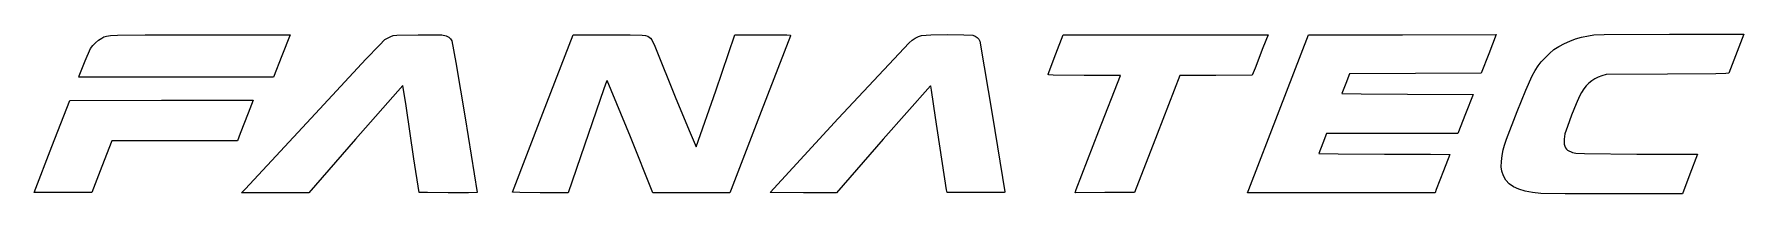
# Model space of a CAD drawing. Extents: x 13 to 810, y 50 to 124.
import ezdxf

# ---------------------------------------------------------------- set-up
doc = ezdxf.new("R2010")
doc.units = 0

msp = doc.modelspace()

# ---------------------------------------------------------------- linework, layer by layer
at = {"layer": 'Image'}
for p, q in [((40.239036, 118.615429), (41.554718, 119.958684)), ((41.554718, 119.958684), (43.01126, 121.168835)), ((43.01126, 121.168835), (44.4562, 122.10545)), ((44.4562, 122.10545), (45.488215, 122.667651)), ((45.488215, 122.667651), (46.630261, 123.083507)), ((46.630261, 123.083507), (48.506034, 123.375018)), ((48.506034, 123.375018), (51.739231, 123.564189)), ((51.739231, 123.564189), (64.772686, 123.723516)), ((64.772686, 123.723516), (90.7202, 123.73751)), ((90.7202, 123.73751), (132.249, 123.737)), ((132.249, 123.737), (128.43126, 113.85923)), ((173.957769, 118.894474), (176.5408, 121.41759)), ((176.5408, 121.41759), (179.32123, 122.94713)), ((179.32123, 122.94713), (180.329474, 123.319234)), ((180.329474, 123.319234), (182.030266, 123.522691)), ((182.030266, 123.522691), (192.01863, 123.686078)), ((192.01863, 123.686078), (199.021258, 123.711157)), ((199.021258, 123.711157), (203.013855, 123.586237)), ((203.013855, 123.586237), (205.098414, 123.222752)), ((205.098414, 123.222752), (206.37693, 122.532138)), ((206.37693, 122.532138), (207.101335, 121.782836)), ((207.101335, 121.782836), (207.70317, 120.791768)), ((207.70317, 120.791768), (209.574953, 110.813505)), ((250.1565, 87.16876), (264.2676, 123.72416)), ((264.2676, 123.72416), (280.5147, 123.73082)), ((280.5147, 123.73082), (290.907209, 123.70378)), ((290.907209, 123.70378), (296.52835, 123.51737)), ((296.52835, 123.51737), (298.087272, 123.320186)), ((298.087272, 123.320186), (299.098491, 123.030102)), ((299.098491, 123.030102), (299.777051, 122.629432)), ((299.777051, 122.629432), (300.338, 122.10049)), ((300.338, 122.10049), (300.96509, 121.302584)), ((300.96509, 121.302584), (302.311994, 118.353668)), ((330.82133, 97.63199), (339.70833, 123.59639)), ((339.70833, 123.59639), (352.75103, 123.669788)), ((365.65983, 123.246455), (352.04583, 87.895355)), ((352.75103, 123.669788), (363.877667, 123.66028)), ((363.877667, 123.66028), (365.430525, 123.520511)), ((365.430525, 123.520511), (365.647336, 123.402344)), ((365.647336, 123.402344), (365.65983, 123.246455)), ((387.946, 84.631354), (420.9754, 119.983787)), ((420.9754, 119.983787), (422.377054, 121.153009)), ((422.377054, 121.153009), (423.808604, 122.100422)), ((423.808604, 122.100422), (425.276099, 122.829525)), ((425.276099, 122.829525), (426.78559, 123.343817)), ((426.78559, 123.343817), (431.053882, 123.627801)), ((431.053882, 123.627801), (438.808939, 123.748645)), ((438.808939, 123.748645), (446.540271, 123.691835)), ((446.540271, 123.691835), (450.73739, 123.442854)), ((450.73739, 123.442854), (451.744951, 123.02356)), ((451.744951, 123.02356), (452.675612, 122.378462)), ((452.675612, 122.378462), (453.44601, 121.578385)), ((453.44601, 121.578385), (453.97278, 120.694154)), ((453.97278, 120.694154), (459.930545, 85.759282)), ((489.40027, 114.776842), (492.84211, 123.737392)), ((492.84211, 123.737392), (540.592, 123.737)), ((540.592, 123.737), (588.341, 123.737)), ((588.341, 123.737), (585.96207, 117.59867)), ((593.5951, 88.318447), (607.2319, 123.596147)), ((607.2319, 123.596147), (650.9825, 123.667589)), ((650.9825, 123.667589), (694.7332, 123.739028)), ((694.7332, 123.739028), (691.27132, 114.777598)), ((723.956678, 118.255088), (726.547172, 119.64875)), ((726.547172, 119.64875), (729.074458, 120.785287)), ((729.074458, 120.785287), (731.679008, 121.72459)), ((731.679008, 121.72459), (734.539865, 122.523606)), ((734.539865, 122.523606), (737.836072, 123.23928)), ((737.836072, 123.23928), (740.238946, 123.584376)), ((740.238946, 123.584376), (745.104693, 123.774977)), ((745.104693, 123.774977), (775.583272, 123.941036)), ((775.583272, 123.941036), (810.226072, 123.90168)), ((810.226072, 123.90168), (803.250702, 105.75358)), ((36.65493, 111.527265), (39.21668, 117.2795)), ((39.21668, 117.2795), (40.239036, 118.615429)), ((128.43126, 113.85923), (124.61352, 103.98146)), ((144.092, 87.07129), (167.623575, 112.260215)), ((167.623575, 112.260215), (173.957769, 118.894474)), ((302.311994, 118.353668), (312.2468, 94.02119)), ((485.78534, 105.324622), (489.40027, 114.776842)), ((585.96207, 117.59867), (582.29934, 108.14643)), ((691.27132, 114.777598), (687.80947, 105.816168)), ((715.788955, 111.049391), (717.420082, 112.86845)), ((717.420082, 112.86845), (719.586541, 115.008617)), ((719.586541, 115.008617), (721.700937, 116.75627)), ((721.700937, 116.75627), (723.956678, 118.255088)), ((33.7952, 103.982), (33.9962, 104.617)), ((79.2042, 103.982), (33.7952, 103.982)), ((33.9962, 104.617), (36.65493, 111.527265)), ((124.61352, 103.98146), (79.2042, 103.982)), ((209.574953, 110.813505), (213.87648, 85.054468)), ((485.80413, 105.170147), (485.78534, 105.324622)), ((486.091118, 105.050592), (485.80413, 105.170147)), ((488.11944, 104.894358), (486.091118, 105.050592)), ((502.54174, 104.760178), (488.11944, 104.894358)), ((519.47114, 104.687407), (502.54174, 104.760178)), ((509.4844, 78.864107), (519.47114, 104.687407)), ((547.14834, 104.68702), (536.62154, 77.45262)), ((564.08194, 104.759769), (547.14834, 104.68702)), ((581.01554, 104.83252), (564.08194, 104.759769)), ((582.29934, 108.14643), (581.01554, 104.83252)), ((626.37867, 105.533946), (624.6147, 101.018396)), ((657.09407, 105.675057), (626.37867, 105.533946)), ((687.80947, 105.816168), (657.09407, 105.675057)), ((708.504913, 97.906667), (711.561452, 104.587263)), ((711.561452, 104.587263), (712.93895, 107.062302)), ((712.93895, 107.062302), (714.321681, 109.165177)), ((714.321681, 109.165177), (715.788955, 111.049391)), ((742.320299, 103.929993), (740.735022, 103.137771)), ((744.045052, 104.5922), (742.320299, 103.929993)), ((746.020602, 105.251976), (744.045052, 104.5922)), ((774.568302, 105.330247), (746.020602, 105.251976)), ((797.186472, 105.464196), (774.568302, 105.330247)), ((801.843524, 105.582901), (797.186472, 105.464196)), ((803.250702, 105.75358), (801.843524, 105.582901)), ((184.83139, 100.030885), (162.83399, 75.054285)), ((186.34973, 90.647005), (184.83139, 100.030885)), ((278.6079, 98.538002), (269.6016, 72.3069)), ((279.872966, 101.95276), (278.6079, 98.538002)), ((280.098388, 102.376087), (279.872966, 101.95276)), ((280.2057, 102.3781), (280.098388, 102.376087)), ((290.9607, 76.1125), (280.2057, 102.3781)), ((321.71992, 71.44339), (330.82133, 97.63199)), ((430.913296, 99.970245), (408.938596, 74.983645)), ((431.091343, 99.678777), (430.913296, 99.970245)), ((431.425426, 97.899945), (431.091343, 99.678777)), ((433.323976, 85.214145), (431.425426, 97.899945)), ((624.6147, 101.018396), (622.84082, 96.292426)), ((622.84082, 96.292426), (631.817647, 96.122729)), ((631.817647, 96.122729), (653.41402, 96.010204)), ((653.41402, 96.010204), (683.99712, 95.938395)), ((683.99712, 95.938395), (680.46824, 86.836735)), ((704.517582, 87.89535), (708.504913, 97.906667)), ((734.512023, 96.875181), (733.530352, 95.09212)), ((735.566527, 98.468015), (734.512023, 96.875181)), ((736.704973, 99.880655), (735.566527, 98.468015)), ((737.938466, 101.123137), (736.704973, 99.880655)), ((739.278113, 102.205497), (737.938466, 101.123137)), ((740.735022, 103.137771), (739.278113, 102.205497)), ((21.23485, 71.6829), (29.5209, 93.1164)), ((29.5209, 93.1164), (72.2807, 93.187861)), ((72.2807, 93.187861), (115.0405, 93.25932)), ((115.0405, 93.25932), (112.66508, 87.12009)), ((190.0704, 65.882005), (186.34973, 90.647005)), ((312.2468, 94.02119), (318.848734, 77.983215)), ((352.04583, 87.895355), (337.99583, 51.559255)), ((579.3909, 51.559047), (593.5951, 88.318447)), ((699.592423, 74.99735), (704.517582, 87.89535)), ((731.994895, 91.562747), (729.898051, 86.24573)), ((733.530352, 95.09212), (731.994895, 91.562747)), ((112.66508, 87.12009), (108.99953, 77.66475)), ((111.3383, 51.84139), (144.092, 87.07129)), ((213.87648, 85.054468), (219.53523, 50.278968)), ((235.9513, 50.34546), (250.1565, 87.16876)), ((356.1313, 50.213487), (387.946, 84.631354)), ((438.477296, 51.488645), (433.323976, 85.214145)), ((459.930545, 85.759282), (465.63338, 50.510254)), ((680.46824, 86.836735), (676.93936, 77.735075)), ((727.943795, 80.980058), (726.836102, 77.60472)), ((729.898051, 86.24573), (727.943795, 80.980058)), ((49.1689, 74.3486), (44.50281, 62.2836)), ((78.4392, 74.3486), (49.1689, 74.3486)), ((107.7094, 74.34864), (78.4392, 74.3486)), ((108.99953, 77.66475), (107.7094, 74.34864)), ((162.83399, 75.054285), (141.00149, 50.077685)), ((269.6016, 72.3069), (262.0099, 50.0864)), ((301.516, 50.0775), (290.9607, 76.1125)), ((318.848734, 77.983215), (321.71992, 71.44339)), ((408.938596, 74.983645), (387.171496, 50.077545)), ((498.9373, 51.556507), (509.4844, 78.864107)), ((536.62154, 77.45262), (526.09464, 50.21822)), ((613.84311, 73.14909), (612.09853, 68.35132)), ((615.595, 77.7352), (613.84311, 73.14909)), ((646.267, 77.7352), (615.595, 77.7352)), ((676.93936, 77.735075), (646.267, 77.7352)), ((698.046142, 70.11535), (698.677765, 72.325949)), ((698.677765, 72.325949), (699.592423, 74.99735)), ((726.836102, 77.60472), (726.399712, 74.994482)), ((726.399712, 74.994482), (726.465686, 72.79039)), ((726.465686, 72.79039), (726.68386, 71.860836)), ((726.68386, 71.860836), (727.023786, 71.057043)), ((12.9488, 50.1607), (21.23485, 71.6829)), ((192.43973, 50.289205), (190.0704, 65.882005)), ((612.09853, 68.35132), (621.057162, 68.201831)), ((621.057162, 68.201831), (642.58583, 68.139654)), ((642.58583, 68.139654), (664.11233, 68.075968)), ((664.11233, 68.075968), (673.06583, 67.922851)), ((673.06583, 67.922851), (670.21925, 60.373411)), ((697.105045, 62.206648), (697.161309, 64.728685)), ((697.161309, 64.728685), (697.482479, 67.469092)), ((697.482479, 67.469092), (698.046142, 70.11535)), ((727.023786, 71.057043), (727.484183, 70.387086)), ((727.484183, 70.387086), (728.063772, 69.85904)), ((728.063772, 69.85904), (730.357302, 68.81347)), ((730.357302, 68.81347), (731.912776, 68.524288)), ((731.912776, 68.524288), (735.910262, 68.350422)), ((735.910262, 68.350422), (760.288702, 68.146946)), ((760.288702, 68.146946), (788.667902, 67.998633)), ((788.667902, 67.998633), (785.121392, 58.826423)), ((44.50281, 62.2836), (39.83672, 50.2186)), ((670.21925, 60.373411), (666.81229, 51.559111)), ((697.3361, 60.2155), (697.105045, 62.206648)), ((698.096971, 57.938396), (697.3361, 60.2155)), ((699.247372, 55.966109), (698.096971, 57.938396)), ((700.809893, 54.285769), (699.247372, 55.966109)), ((785.121392, 58.826423), (781.574852, 49.654203)), ((12.94892, 50.160688), (12.9488, 50.1607)), ((26.39282, 50.145307), (12.94892, 50.160688)), ((39.83672, 50.2186), (26.39282, 50.145307)), ((109.662, 50.0775), (111.3383, 51.84139)), ((125.332, 50.0775), (109.662, 50.0775)), ((141.00149, 50.077685), (125.332, 50.0775)), ((196.420583, 50.139715), (192.43973, 50.289205)), ((205.98853, 50.077538), (196.420583, 50.139715)), ((215.555893, 50.136708), (205.98853, 50.077538)), ((219.53523, 50.278968), (215.555893, 50.136708)), ((235.9514, 50.345438), (235.9513, 50.34546)), ((239.370586, 50.150131), (235.9514, 50.345438)), ((248.9336, 50.081941), (239.370586, 50.150131)), ((262.0099, 50.0864), (248.9336, 50.081941)), ((319.471, 50.0775), (301.516, 50.0775)), ((337.425911, 50.077585), (319.471, 50.0775)), ((337.99583, 51.559255), (337.425911, 50.077585)), ((356.1309, 50.213483), (356.1313, 50.213487)), ((371.651, 50.0775), (356.1309, 50.213483)), ((387.171496, 50.077545), (371.651, 50.0775)), ((438.69678, 50.218645), (438.477296, 51.488645)), ((452.16508, 50.145352), (438.69678, 50.218645)), ((463.40604, 50.156649), (452.16508, 50.145352)), ((465.219012, 50.279083), (463.40604, 50.156649)), ((465.547596, 50.379629), (465.219012, 50.279083)), ((465.63338, 50.510254), (465.547596, 50.379629)), ((498.37604, 50.071795), (498.9373, 51.556507)), ((512.23534, 50.145006), (498.37604, 50.071795)), ((526.09464, 50.21822), (512.23534, 50.145006)), ((578.823, 50.0774), (579.3909, 51.559047)), ((622.538, 50.0774), (578.823, 50.0774)), ((666.251938, 50.077441), (622.538, 50.0774)), ((666.81229, 51.559111), (666.251938, 50.077441)), ((702.807125, 52.884505), (700.809893, 54.285769)), ((705.261661, 51.749446), (702.807125, 52.884505)), ((708.196091, 50.867723), (705.261661, 51.749446)), ((711.633007, 50.226464), (708.196091, 50.867723)), ((715.595, 49.8128), (711.633007, 50.226464)), ((715.595052, 49.812772), (715.595, 49.8128)), ((726.991927, 49.666864), (715.595052, 49.812772)), ((750.109952, 49.623886), (726.991927, 49.666864)), ((781.574852, 49.654203), (750.109952, 49.623886))]:
    msp.add_line(p, q, dxfattribs=at)

doc.saveas('drawing.dxf')
